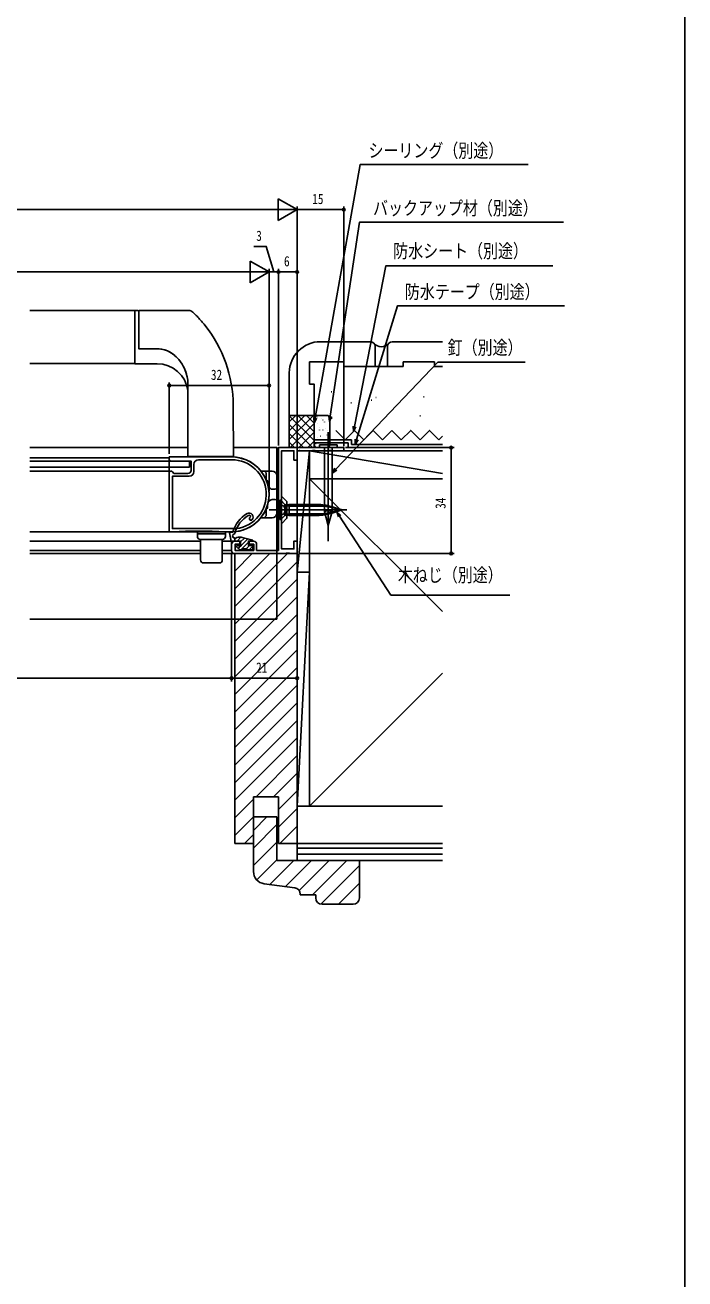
# Model space of a CAD drawing. Units: millimetres, scale not verified. Extents: x -495 to 495, y -800 to 801.
# Drawn here: x 283.5 to 495.1, y 0.7 to 403 of the extents above; entities that cross this region are included whole.
import ezdxf
from ezdxf.enums import TextEntityAlignment as Align

# ---------------------------------------------------------------- set-up
doc = ezdxf.new("R2010")
doc.units = ezdxf.units.MM
doc.header["$LTSCALE"] = 4
for name, color, linetype in [('0-2_YKK_11', 7, 'Continuous'), ('0-4_YKK_12', 2, 'Continuous'), ('0-5_YKK_13', 4, 'Continuous'), ('0-6_YKK_D', 6, 'Continuous'), ('0-7_YKK_ZWAK', 7, 'Continuous'), ('0-8_YSS_K', 3, 'Continuous')]:
    doc.layers.add(name, color=color, linetype=linetype)
doc.styles.add('ＭＳ ゴシック', font='')
doc.styles.get('ＭＳ ゴシック').set_extended_font_data('MS Gothic')

msp = doc.modelspace()

# ---------------------------------------------------------------- linework, layer by layer
at = {"layer": '0-2_YKK_11'}
for p, q in [((329.727, 264.408), (349.727, 264.408)), ((337.627, 259.708), (337.627, 262.008)), ((339.127, 263.508), (349.727, 263.508)), ((361.727, 247.408), (370.477, 247.408)), ((351.2, 241.408), (330.727, 241.408)), ((351.227, 241.41), (351.2, 241.408)), ((349.727, 234.408), (349.727, 236.408))]:
    msp.add_line(p, q, dxfattribs=at)
for points in [[(364.727, 234.408), (364.727, 267.408), (385.727, 267.408), (385.727, 266.408), (381.702, 266.408), (381.455, 266.536), (380.799, 266.536), (380.553, 266.408), (376.702, 266.408), (376.455, 266.536), (375.799, 266.536), (375.553, 266.408), (371.702, 266.408), (371.455, 266.536), (370.727, 266.308), (370.727, 263.408), (369.727, 263.408), (369.727, 266.408), (365.727, 266.408), (365.727, 234.908), (369.727, 234.908), (369.727, 237.408), (370.727, 237.408), (370.727, 233.408), (368.398, 233.408), (368.206, 233.551), (367.248, 233.551), (367.056, 233.408), (350.727, 233.408)], [(336.727, 260.108), (336.727, 263.108), (330.227, 263.108), (329.727, 263.408), (329.727, 264.408)], [(330.734, 240.408), (330.72, 240.408), (329.727, 240.408), (329.727, 259.608), (330.227, 259.908), (330.427, 259.908), (330.727, 259.608), (331.227, 259.108), (335.727, 259.108)], [(351.2, 241.408), (330.727, 241.408), (330.727, 258.208), (336.127, 258.208)], [(365.727, 242.994), (367.477, 244.744), (367.477, 250.072), (365.727, 251.822)], [(349.727, 240.408), (347.734, 240.408), (347.72, 240.408)], [(350.727, 237.408), (352.327, 237.408), (352.327, 236.408), (350.827, 236.408), (350.827, 234.408), (356.827, 234.408), (356.827, 236.408), (355.327, 236.408), (355.327, 237.408), (356.727, 237.408)], [(357.727, 236.408), (357.727, 234.408), (364.727, 234.408)]]:
    msp.add_lwpolyline(points, dxfattribs=at)
for centre, radius, start, end in [((339.127, 262.008), 1.5, 90.00001, 179.99999), ((349.727, 252.408), 12, 269.99999, 90.00001), ((349.727, 252.408), 11.1, 277.76706, 90.00001), ((335.727, 260.108), 1, 270.00001, 359.99999), ((336.127, 259.708), 1.5, 270.00001, 359.99999), ((339.227, 59.882), 180.726, 87.30647, 92.69353), ((350.727, 236.408), 1, 90.00001, 179.99999), ((356.727, 236.408), 1, 0.00001, 89.99999), ((350.727, 234.408), 1, 180.00001, 269.99999)]:
    msp.add_arc(centre, radius, start, end, dxfattribs=at)
at = {"layer": '0-4_YKK_12'}
for p, q in [((318.716, 311.408), (284.984, 311.408)), ((284.984, 294.408), (318.716, 294.408)), ((335.716, 267.408), (284.984, 267.408)), ((329.727, 264.108), (284.984, 264.108)), ((329.727, 264.108), (329.727, 240.408)), ((284.984, 259.908), (329.727, 259.908)), ((284.984, 240.408), (329.727, 240.408)), ((284.984, 237.412), (339.727, 237.412)), ((346.727, 237.412), (349.729, 237.412)), ((349.729, 234.412), (349.729, 237.412)), ((284.984, 233.412), (339.727, 233.412)), ((346.727, 233.412), (364.229, 233.412)), ((284.984, 212.408), (364.229, 212.408))]:
    msp.add_line(p, q, dxfattribs=at)
msp.add_lwpolyline([(364.229, 212.408), (364.229, 267.408), (350.269, 267.408)], dxfattribs=at)
at = {"layer": '0-5_YKK_13'}
for p, q in [((318.716, 311.408), (319.716, 311.408)), ((318.716, 305.408), (318.716, 311.408)), ((319.916, 311.208), (319.916, 305.408)), ((319.916, 305.428), (319.916, 311.208)), ((320.116, 311.408), (335.93, 311.408)), ((318.716, 305.408), (318.716, 303.268)), ((319.916, 303.405), (319.916, 305.428)), ((319.916, 305.408), (319.916, 303.268)), ((318.716, 298.114), (318.716, 294.308)), ((319.974, 299.155), (325.436, 299.155)), ((320.116, 299.125), (325.816, 299.125)), ((318.716, 294.308), (325.816, 294.308)), ((335.24, 290.953), (335.263, 290.856)), ((335.72, 287.512), (335.718, 279.906)), ((335.72, 287.512), (335.718, 279.907)), ((350.222, 280.96), (350.279, 264.608)), ((380.727, 272.408), (380.727, 237.408)), ((377.907, 268.348), (383.547, 268.348)), ((377.907, 268.348), (377.907, 267.408)), ((383.547, 267.408), (377.907, 267.408)), ((379.527, 267.408), (379.527, 246.886)), ((381.927, 246.886), (381.927, 267.408)), ((383.547, 268.348), (383.547, 267.408)), ((284.984, 263.108), (336.227, 263.108)), ((349.727, 264.408), (329.727, 264.408)), ((329.727, 264.408), (329.727, 240.408)), ((335.716, 264.608), (350.279, 264.608)), ((335.989, 264.408), (335.988, 264.608)), ((335.989, 264.408), (335.988, 264.608)), ((336.227, 263.108), (336.227, 261.108)), ((348.416, 264.408), (348.416, 264.608)), ((348.416, 264.408), (348.416, 264.608)), ((284.984, 261.108), (336.227, 261.108)), ((362.727, 259.905), (359.095, 259.905)), ((360.827, 256.965), (360.827, 258.905)), ((364.227, 258.405), (364.227, 255.031)), ((361.013, 257.018), (360.971, 257.012)), ((361.227, 256.73), (361.227, 255.833)), ((361.587, 254.73), (362.149, 254.262)), ((362.727, 254.031), (363.227, 254.031)), ((363.227, 254.031), (363.727, 254.03)), ((364.227, 255.031), (364.227, 254.53)), ((361.587, 250.08), (362.149, 250.548)), ((362.727, 250.78), (363.227, 250.78)), ((363.227, 250.78), (363.727, 250.78)), ((364.227, 249.78), (364.227, 250.28)), ((364.227, 246.405), (364.227, 249.78)), ((365.227, 244.308), (365.227, 250.508)), ((365.477, 250.508), (365.227, 250.508)), ((365.477, 250.508), (365.477, 244.308)), ((366.796, 249.189), (365.477, 250.508)), ((355.783, 245.498), (355.704, 245.042)), ((360.827, 245.905), (360.827, 247.846)), ((361.013, 247.793), (360.971, 247.798)), ((361.227, 248.08), (361.227, 248.977)), ((362.77, 247.408), (386.69, 247.408)), ((366.515, 248.604), (364.731, 249.358)), ((366.515, 246.211), (364.731, 245.458)), ((366.796, 245.627), (365.477, 244.308)), ((366.515, 248.604), (367.152, 247.408)), ((366.515, 246.211), (367.152, 247.408)), ((366.827, 245.658), (366.827, 249.158)), ((367.027, 245.788), (367.027, 249.028)), ((368.227, 248.658), (367.027, 249.028)), ((367.027, 245.788), (368.227, 246.158)), ((367.569, 248.982), (368.227, 249.158)), ((368.227, 245.658), (367.569, 245.834)), ((368.227, 245.658), (368.227, 249.158)), ((368.227, 249.158), (377.261, 249.158)), ((377.98, 248.658), (368.227, 248.658)), ((377.98, 246.158), (368.227, 246.158)), ((368.227, 245.658), (377.261, 245.658)), ((380.727, 242.408), (379.527, 246.886)), ((385.227, 247.408), (380.683, 248.374)), ((385.227, 247.408), (380.683, 246.442)), ((380.727, 247.044), (380.727, 242.408)), ((380.727, 242.408), (381.927, 246.886)), ((385.227, 247.408), (381.647, 248.502)), ((385.227, 247.408), (381.647, 246.313)), ((362.727, 244.905), (359.095, 244.905)), ((365.477, 244.308), (365.227, 244.308)), ((329.727, 240.408), (349.727, 240.408)), ((338.727, 239.708), (347.727, 239.708)), ((339.727, 237.908), (346.727, 237.908)), ((339.727, 231.408), (339.727, 237.908)), ((346.727, 231.408), (346.727, 237.908)), ((347.727, 240.408), (347.727, 238.908)), ((350.857, 237.408), (350.677, 238.208)), ((350.719, 238.021), (351.253, 238.554)), ((351.453, 237.408), (352.697, 238.651)), ((351.947, 238.708), (351.785, 238.708)), ((352.526, 237.133), (353.801, 238.408)), ((352.776, 236.036), (354.891, 238.151)), ((356.545, 237.762), (353.092, 238.575)), ((355.494, 237.408), (355.981, 237.895)), ((284.984, 234.408), (339.727, 234.408)), ((346.727, 234.408), (349.727, 234.408)), ((351.825, 235.086), (352.499, 235.759)), ((352.694, 234.608), (355.127, 237.041)), ((354.341, 234.908), (355.441, 236.008)), ((355.389, 234.608), (356.525, 235.744)), ((345.727, 230.408), (340.727, 230.408))]:
    msp.add_line(p, q, dxfattribs=at)
for points in [[(341.155, 306.671), (340.873, 307.021), (340.588, 307.365), (340.302, 307.704), (340.014, 308.036), (339.729, 308.36), (339.446, 308.674), (339.168, 308.976), (338.895, 309.268), (338.628, 309.547), (338.373, 309.81), (338.132, 310.053), (337.91, 310.275), (337.71, 310.471), (337.543, 310.632), (337.414, 310.756), (337.333, 310.833), (337.306, 310.859)], [(318.716, 298.114), (318.716, 298.337), (318.716, 298.584), (318.716, 298.853), (318.716, 299.143), (318.716, 299.453), (318.716, 299.781), (318.716, 300.126), (318.716, 300.485), (318.716, 300.858), (318.716, 301.242), (318.716, 301.636), (318.716, 302.037), (318.716, 302.444), (318.716, 302.855), (318.716, 303.268)], [(319.916, 299.214), (319.916, 299.592), (319.916, 300), (319.916, 300.436), (319.916, 300.893), (319.916, 301.368), (319.916, 301.862), (319.916, 302.37), (319.916, 302.885), (319.916, 303.405)], [(319.916, 303.268), (319.916, 302.745), (319.916, 302.228), (319.916, 301.717), (319.916, 301.221), (319.916, 300.744), (319.916, 300.286), (319.916, 299.85), (319.916, 299.453), (319.916, 299.125), (319.943, 299.125), (320.016, 299.125), (320.116, 299.125)], [(319.916, 299.214), (319.923, 299.18), (319.944, 299.161), (319.974, 299.157)], [(319.975, 299.155), (320.9, 299.156), (321.826, 299.156), (322.752, 299.155), (323.678, 299.155), (324.604, 299.156), (325.53, 299.155), (326.455, 299.116), (327.371, 298.982), (328.27, 298.758), (329.14, 298.443), (329.972, 298.037), (330.759, 297.55), (331.497, 296.99), (332.18, 296.365), (332.806, 295.683), (333.374, 294.951), (333.883, 294.178), (334.335, 293.37), (334.715, 292.526)], [(325.816, 299.125), (326.43, 299.102), (327.04, 299.032), (327.644, 298.917), (328.237, 298.757), (328.818, 298.555), (329.384, 298.314), (329.932, 298.035), (330.461, 297.72), (330.968, 297.373), (331.454, 296.995), (331.916, 296.59), (332.355, 296.159), (332.772, 295.707), (333.165, 295.234)], [(334.308, 293.403), (334.588, 292.809), (334.837, 292.202), (335.057, 291.583), (335.24, 290.953)], [(334.907, 292.021), (335.027, 291.703), (335.191, 291.177), (335.455, 290.107), (335.632, 289.011), (335.72, 287.512), (335.72, 287.512), (335.72, 287.112), (335.719, 285.512), (335.718, 279.914)], [(335.718, 279.914), (335.718, 279.112), (335.716, 264.608)], [(338.727, 238.908), (338.727, 240.408), (347.727, 240.408)], [(350.136, 240.327), (349.587, 240.258), (349.034, 240.042), (349.627, 237.408), (352.527, 237.408), (352.527, 236.469), (352.663, 236.217)], [(351.04, 238.375), (350.179, 238.598), (350.057, 239.143), (350.233, 239.486)], [(352.318, 235.871), (352.066, 236.008), (351.451, 236.008), (351.291, 235.62), (352.303, 234.608), (352.807, 234.608), (353.067, 234.758), (353.327, 234.908), (354.527, 234.908), (354.787, 234.758), (355.047, 234.608), (356.527, 234.608), (356.527, 236.008), (355.127, 236.008), (355.127, 237.408), (356.504, 237.408), (356.545, 237.762)]]:
    msp.add_lwpolyline(points, dxfattribs=at)
for centre, radius, start, end in [((319.716, 311.208), 0.2, 0, 90), ((320.116, 311.208), 0.2, 90, 180), ((335.93, 309.408), 2, 46.52757, 90), ((308.822, 280.815), 41.4, 0.2, 38.64822), ((325.816, 284.308), 10, 7.95562, 90), ((349.727, 252.408), 12, 270, 90), ((359.827, 258.905), 1, 0, 90), ((362.727, 258.405), 1.5, 0, 90), ((360.927, 256.73), 0.3, 0, 73.44794), ((362.227, 255.499), 1, 180, 180.01211), ((362.227, 255.499), 1, 221.52107, 230.19443), ((362.789, 255.03), 1, 230.19443, 266.44252), ((363.727, 254.53), 0.5, 270, 0), ((362.227, 249.312), 1, 129.80557, 138.47893), ((362.789, 249.78), 1, 93.55748, 129.80557), ((363.727, 250.28), 0.5, 0, 90), ((370.833, 247.408), 6.406, 151.05941, 208.94059), ((359.763, 237.624), 10, 120.65807, 164.3186), ((359.763, 237.624), 9.3, 120.65807, 164.3186), ((355.327, 245.108), 1.3, 321.31782, 120.65807), ((355.327, 245.108), 0.6, 40.5109, 120.65807), ((359.827, 245.905), 1, 270, 0), ((360.927, 248.08), 0.3, 286.55206, 360), ((362.227, 249.312), 1, 179.98789, 180), ((362.727, 246.405), 1.5, 270, 0), ((367.362, 249.754), 0.8, 225, 285), ((367.362, 245.061), 0.8, 75, 135), ((377.261, 234.158), 15, 73, 90), ((377.261, 260.658), 15, 270, 287), ((377.98, 235.658), 13, 78, 90), ((377.98, 259.158), 13, 270, 282), ((380.262, 245.938), 1.2, 67.21414, 127.78586), ((381.192, 245.938), 1.2, 52.21414, 112.78586), ((355.952, 244.608), 0.5, 119.70398, 321.31782), ((339.727, 238.908), 1, 180, 270), ((346.727, 238.908), 1, 270, 0), ((349.847, 240.408), 1, 292.74579, 344.31858), ((351.785, 237.708), 1, 90.00002, 138.18967), ((351.947, 233.708), 5, 76.75352, 90.00002), ((352.527, 236.008), 0.25, 213.05573, 56.94425), ((340.727, 231.408), 1, 180, 270), ((345.727, 231.408), 1, 270, 0)]:
    msp.add_arc(centre, radius, start, end, dxfattribs=at)
for centre, start_param, end_param in [((361.227, 256.954), 5.4086573, 6.2831853), ((361.227, 247.857), 6.2831853, 7.1577133)]:
    msp.add_ellipse(centre, major_axis=(-0.4, 0), ratio=0.191303, start_param=start_param, end_param=end_param, dxfattribs=at)
at = {"layer": '0-6_YKK_D'}
for p, q in [((370.727, 343.781), (364.665, 347.281)), ((364.665, 347.281), (364.665, 340.281)), ((7.729, 343.781), (363.727, 343.781)), ((370.727, 343.781), (358.603, 343.781)), ((370.727, 343.781), (364.665, 340.281)), ((370.727, 234.708), (370.727, 344.781)), ((370.727, 267.308), (370.727, 344.781)), ((370.727, 343.781), (385.727, 343.781)), ((385.727, 267.908), (385.727, 344.781)), ((361.727, 323.781), (355.665, 327.281)), ((355.665, 327.281), (355.665, 320.281)), ((16.729, 323.781), (354.727, 323.781)), ((361.727, 323.781), (349.603, 323.781)), ((361.727, 323.781), (355.665, 320.281)), ((361.727, 253.408), (361.727, 324.781)), ((361.727, 253.408), (361.727, 324.781)), ((361.727, 323.781), (364.728, 323.781)), ((364.728, 268.108), (364.728, 324.781)), ((364.728, 268.108), (364.728, 324.781)), ((364.728, 323.781), (370.727, 323.781)), ((370.727, 267.308), (370.727, 324.781)), ((329.727, 265.408), (329.727, 288.357)), ((361.727, 287.357), (329.727, 287.357)), ((361.727, 253.408), (361.727, 288.357)), ((386.227, 267.408), (421.149, 267.408)), ((420.149, 267.408), (420.149, 233.408)), ((349.729, 233.412), (349.729, 192.408)), ((349.729, 233.412), (349.729, 192.408)), ((371.427, 233.408), (421.149, 233.408)), ((370.727, 232.708), (370.727, 192.408)), ((349.729, 193.408), (78.725, 193.408)), ((349.729, 193.408), (370.727, 193.408))]:
    msp.add_line(p, q, dxfattribs=at)
for points in [[(376.229, 275.31), (376.526, 276.984), (390.931, 358.216), (444.831, 358.216)], [(381.098, 275.832), (381.351, 277.514), (390.692, 339.743), (456.112, 339.743)], [(363.227, 323.781), (360.814, 331.955), (356.814, 331.955)], [(388.787, 272.547), (389.112, 274.215), (399.166, 325.713), (452.746, 325.713)], [(389.326, 268.41), (389.823, 270.036), (402.908, 312.901), (456.488, 312.901)], [(381.927, 259.268), (383.101, 260.498), (415.828, 294.805), (443.883, 294.805)], [(376.975, 276.904), (376.229, 275.31), (376.078, 277.063)], [(381.801, 277.446), (381.098, 275.832), (380.9, 277.581)], [(389.56, 274.128), (388.787, 272.547), (388.665, 274.303)], [(390.258, 269.903), (389.326, 268.41), (389.387, 270.169)], [(382.771, 260.813), (381.927, 259.268), (383.43, 260.184)], [(383.982, 245.187), (383.437, 246.861), (384.746, 245.684)], [(383.437, 246.861), (384.364, 245.435), (400.836, 220.103), (438.995, 220.103)]]:
    msp.add_lwpolyline(points, dxfattribs=at)
for centre in [(385.727, 343.781), (364.728, 323.781), (364.728, 323.781), (370.727, 323.781), (329.727, 287.357), (361.727, 287.357), (420.149, 267.408), (420.149, 233.408), (349.729, 193.408), (349.729, 193.408), (370.727, 193.408)]:
    msp.add_circle(centre, 0.425, dxfattribs=at)
at = {"layer": '0-7_YKK_ZWAK'}
msp.add_line((495.1, 760), (495.1, -800), dxfattribs=at)
at = {"layer": '0-8_YSS_K'}
for p, q in [((394.254, 301.408), (378.229, 301.408)), ((395.754, 293.408), (395.754, 299.908)), ((399.754, 293.408), (399.754, 299.908)), ((401.254, 301.408), (417.327, 301.408)), ((374.729, 294.908), (374.729, 287.757)), ((404.756, 294.908), (414.756, 294.908)), ((404.756, 293.408), (404.756, 294.908)), ((368.229, 291.408), (368.229, 277.757)), ((385.751, 293.408), (395.754, 293.408)), ((395.754, 293.408), (399.754, 293.408)), ((404.756, 293.408), (399.754, 293.408)), ((381.657, 285.304), (381.857, 285.304)), ((387.952, 281.813), (388.152, 281.813)), ((394.449, 282.617), (394.649, 282.617)), ((395.932, 283.459), (396.132, 283.459)), ((411.271, 283.707), (411.471, 283.707)), ((376.229, 277.757), (368.229, 277.757)), ((368.229, 277.757), (368.229, 267.408)), ((368.229, 275.638), (370.348, 277.757)), ((368.229, 272.81), (373.177, 277.757)), ((368.229, 269.982), (376.005, 277.757)), ((376.229, 277.757), (368.229, 277.757)), ((368.229, 277.653), (376.229, 269.653)), ((370.954, 277.757), (376.229, 272.482)), ((373.782, 277.757), (376.229, 275.31)), ((376.229, 277.757), (376.229, 267.408)), ((380.229, 277.757), (377.229, 277.757)), ((368.229, 274.825), (375.396, 267.658)), ((368.493, 267.417), (376.229, 275.153)), ((376.229, 276.757), (376.229, 268.408)), ((377, 277.211), (377.027, 277.253)), ((377.387, 275.269), (377.414, 275.311)), ((377.886, 273.867), (377.889, 273.877)), ((378.563, 276.749), (378.565, 276.759)), ((378.944, 276.27), (378.942, 276.37)), ((379.516, 275.596), (379.543, 275.638)), ((379.903, 273.654), (379.93, 273.696)), ((381.098, 275.832), (381.101, 275.842)), ((381.229, 268.408), (381.229, 276.757)), ((381.768, 276.877), (381.968, 276.877)), ((410.124, 277.574), (410.324, 277.574)), ((368.229, 271.996), (372.663, 267.563)), ((371.424, 267.519), (376.229, 272.325)), ((376.229, 269.91), (388.15, 269.91)), ((376.231, 270.479), (376.258, 270.522)), ((377.13, 270.645), (377.133, 270.654)), ((377.874, 273.038), (377.901, 273.08)), ((378.261, 271.096), (378.288, 271.138)), ((378.989, 273.046), (378.987, 273.146)), ((379.757, 270.118), (379.76, 270.127)), ((380.39, 271.422), (380.417, 271.464)), ((380.434, 272.999), (380.436, 273.009)), ((383.15, 272.91), (386.15, 269.91)), ((388.15, 268.41), (388.15, 269.91)), ((398.15, 269.91), (401.15, 272.91)), ((401.15, 272.91), (404.15, 269.91)), ((416.15, 269.91), (417.327, 271.087)), ((368.229, 269.168), (369.93, 267.467)), ((370.727, 152.408), (370.727, 266.408)), ((370.727, 227.408), (374.727, 266.408)), ((375.027, 266.408), (371.027, 266.408)), ((374.355, 267.622), (376.229, 269.496)), ((374.727, 266.408), (417.327, 259.105)), ((376.229, 268.91), (387.15, 268.91)), ((376.466, 267.812), (376.468, 267.821)), ((376.618, 268.537), (376.645, 268.58)), ((377.229, 267.408), (380.229, 267.408)), ((378.229, 268.908), (386.222, 268.908)), ((378.747, 268.864), (378.774, 268.906)), ((380.777, 269.48), (380.804, 269.522)), ((387.15, 267.41), (387.15, 268.91)), ((417.327, 267.41), (387.15, 267.41)), ((410.227, 267.408), (387.15, 267.408)), ((417.327, 268.41), (388.15, 268.41)), ((374.727, 257.408), (417.327, 214.808)), ((374.727, 152.408), (374.727, 257.408)), ((350.727, 233.408), (370.727, 233.408)), ((367.666, 233.408), (350.727, 216.469)), ((362.009, 233.408), (350.727, 222.126)), ((356.353, 233.408), (350.727, 227.782)), ((350.727, 233.408), (350.727, 140.408)), ((370.727, 233.408), (370.727, 140.408)), ((370.727, 230.812), (350.727, 210.812)), ((370.727, 140.408), (370.727, 227.408)), ((374.727, 227.408), (370.727, 227.408)), ((374.727, 227.408), (370.727, 152.408)), ((370.727, 225.155), (350.727, 205.155)), ((370.727, 219.498), (350.727, 199.498)), ((370.727, 213.841), (350.727, 193.841)), ((370.727, 208.184), (350.727, 188.184)), ((370.727, 202.528), (350.727, 182.528)), ((370.727, 196.871), (350.727, 176.871)), ((374.727, 152.408), (417.327, 195.008)), ((370.727, 191.214), (350.727, 171.214)), ((370.727, 185.557), (350.727, 165.557)), ((370.727, 179.9), (350.727, 159.9)), ((370.727, 174.243), (350.727, 154.243)), ((370.727, 168.586), (357.549, 155.408)), ((370.727, 162.93), (363.205, 155.408)), ((370.727, 157.273), (364.727, 151.273)), ((356.727, 154.586), (350.727, 148.586)), ((356.727, 155.408), (356.727, 140.408)), ((364.727, 155.408), (356.727, 155.408)), ((364.727, 140.408), (364.727, 155.408)), ((356.727, 148.93), (350.727, 142.93)), ((356.727, 148.908), (356.727, 131.41)), ((364.227, 148.908), (356.727, 148.908)), ((361.041, 148.908), (356.727, 144.594)), ((364.227, 134.908), (364.227, 148.908)), ((370.727, 151.616), (364.727, 145.616)), ((374.727, 152.408), (370.727, 152.408)), ((370.727, 152.408), (370.727, 140.408)), ((417.327, 152.408), (370.727, 152.408)), ((364.227, 146.437), (356.727, 138.937)), ((370.727, 145.959), (365.176, 140.408)), ((356.727, 143.273), (353.862, 140.408)), ((356.727, 140.408), (350.727, 140.408)), ((364.227, 140.78), (356.727, 133.28)), ((370.727, 140.408), (364.727, 140.408)), ((417.327, 140.408), (370.727, 140.408)), ((370.727, 140.408), (417.327, 140.408)), ((417.327, 138.908), (370.727, 138.908)), ((417.327, 136.908), (370.727, 136.908)), ((364.227, 135.124), (357.794, 128.69)), ((369.668, 134.908), (361.969, 127.209)), ((390.727, 134.908), (364.227, 134.908)), ((375.325, 134.908), (366.961, 126.543)), ((380.982, 134.908), (371.371, 125.297)), ((386.639, 134.908), (375.639, 123.908)), ((390.727, 133.339), (378.335, 120.947)), ((390.727, 122.908), (390.727, 134.908)), ((360.199, 127.445), (369.992, 126.139)), ((390.727, 127.682), (383.953, 120.908)), ((371.727, 124.157), (371.727, 123.908)), ((371.727, 123.908), (376.727, 123.908)), ((376.727, 123.908), (376.727, 122.908)), ((378.727, 120.908), (388.727, 120.908))]:
    msp.add_line(p, q, dxfattribs=at)
for points in [[(385.751, 293.408), (385.751, 294.908), (374.729, 294.908)], [(417.327, 293.408), (414.756, 293.408), (414.756, 294.908)], [(376.229, 277.757), (376.229, 287.757), (374.729, 287.757)], [(386.15, 269.91), (389.15, 272.91), (392.15, 269.91)], [(392.15, 269.91), (395.15, 272.91), (398.15, 269.91)], [(404.15, 269.91), (407.15, 272.91), (410.15, 269.91)], [(410.15, 269.91), (413.15, 272.91), (416.15, 269.91)], [(417.327, 266.408), (374.727, 266.408), (374.727, 257.408), (417.327, 257.408)], [(417.327, 257.408), (374.727, 257.408), (374.727, 152.408), (417.327, 152.408)], [(417.327, 134.908), (370.727, 134.908), (370.727, 140.408)]]:
    msp.add_lwpolyline(points, dxfattribs=at)
for centre, radius, start, end in [((378.229, 291.408), 10, 90, 180), ((394.254, 299.908), 1.5, 0, 90), ((397.754, 302.736), 3, 218.94244, 321.05756), ((401.254, 299.908), 1.5, 90, 180), ((377.229, 276.757), 1, 90, 180), ((380.229, 276.757), 1, 360, 90), ((377.229, 268.408), 1, 180, 270), ((380.229, 268.408), 1, 270, 0), ((360.727, 131.41), 4, 179.99999, 262.40536), ((369.727, 124.157), 2, 360, 82.40537), ((378.727, 122.908), 2, 180.00001, 269.99999), ((388.727, 122.908), 2, 270.00001, 359.99999)]:
    msp.add_arc(centre, radius, start, end, dxfattribs=at)

# ---------------------------------------------------------------- texts
at = {"layer": '0-6_YKK_D', "style": 'ＭＳ ゴシック', "width": 0.8}
for s, height, p in [('シーリング（別途）', 4.399, (393.631, 359.216)), ('15', 3.299, (375.587, 344.581)), ('バックアップ材（別途）', 4.399, (395.092, 340.743)), ('3', 3.299, (357.614, 332.755)), ('防水シート（別途）', 4.399, (401.546, 327.001)), ('6', 3.299, (366.527, 324.581)), ('防水テープ（別途）', 4.399, (405.288, 313.901)), ('釘（別途）', 4.399, (419.006, 296.009)), ('32', 3.299, (343.087, 288.157)), ('木ねじ（別途）', 4.399, (403.049, 223.024)), ('21', 3.299, (357.588, 194.208))]:
    msp.add_text(s, height=height, dxfattribs=at).set_placement(p, align=Align.BOTTOM_LEFT)
msp.add_text('34', height=3.299, rotation=90, dxfattribs=at).set_placement((419.349, 247.768), align=Align.BOTTOM_LEFT)

doc.saveas('drawing.dxf')
